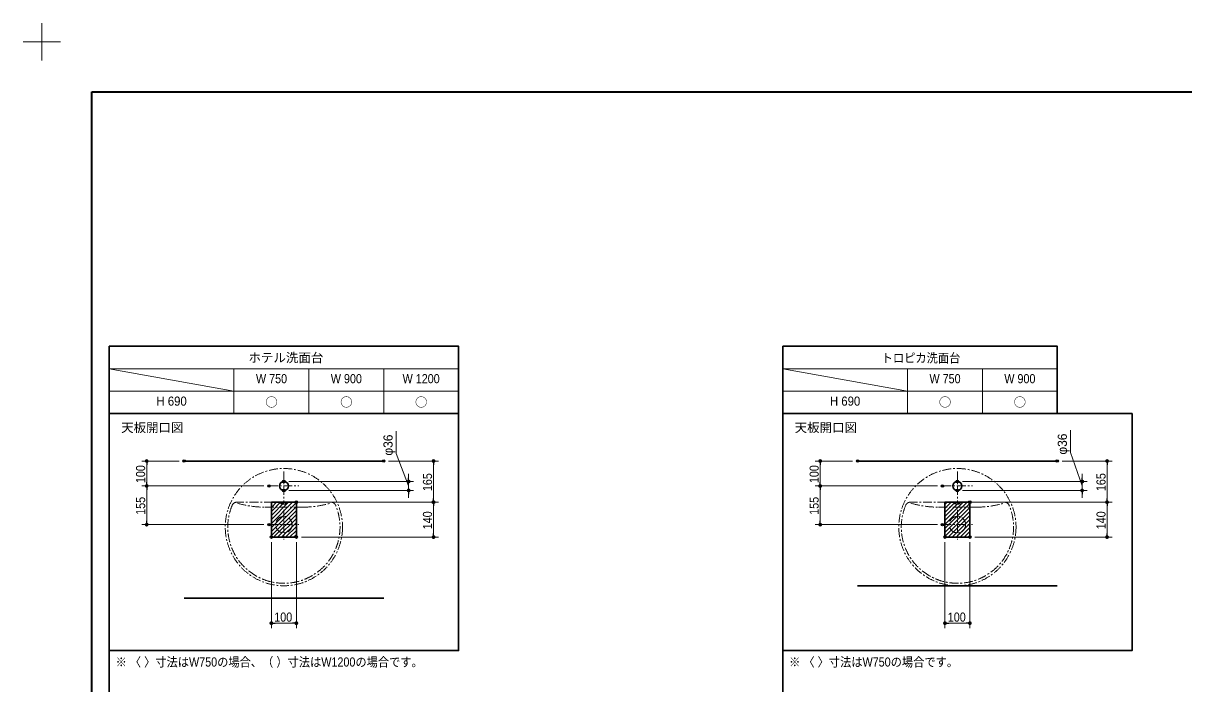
# Model space of a CAD drawing. Units: millimetres, scale not verified. Extents: x -6062 to 6062, y -3045 to 3045.
# Drawn here: x -6062 to -1410, y 397 to 3045 of the extents above; entities that cross this region are included whole.
import ezdxf
from ezdxf.enums import TextEntityAlignment as Align

# ---------------------------------------------------------------- set-up
doc = ezdxf.new("R2010")
doc.units = ezdxf.units.MM
doc.header["$LTSCALE"] = 20
doc.header["$PDMODE"] = 32
doc.header["$PDSIZE"] = 10
doc.linetypes.add('USER2', pattern=[2.91, 1.76, -0.4, 0.35, -0.4])
for name, color, linetype, lineweight in [('0-0_1図面枠', 7, 'Continuous', 20), ('0-2_2寸法-1', 7, 'Continuous', 15), ('0-3_0', 7, 'Continuous', 25), ('0-5_2寸法-2', 7, 'Continuous', 15), ('0-6_3一般', 7, 'Continuous', 15)]:
    doc.layers.add(name, color=color, linetype=linetype, lineweight=lineweight)
doc.layers.add('0-4_Defpoints', color=7, linetype='Continuous')
doc.styles.add('ＭＳ Ｐゴシック', font='')
doc.styles.get('ＭＳ Ｐゴシック').set_extended_font_data('MS PGothic')

# ---------------------------------------------------------------- blocks, each defined once
blk = doc.blocks.new('_Dot')
at = {"layer": '0-3_0'}
blk.add_line((-10, 0), (-20, 0), dxfattribs=at)
for points in [[(0, 0), (-10, 0), (-9.92, 1.25)], [(0, 0), (-9.92, -1.25), (-10, 0)], [(0, 0), (-9.92, 1.25), (-9.69, 2.49)], [(0, 0), (-9.69, -2.49), (-9.92, -1.25)], [(0, 0), (-9.69, 2.49), (-9.3, 3.68)], [(0, 0), (-9.3, -3.68), (-9.69, -2.49)], [(0, 0), (-9.3, 3.68), (-8.76, 4.82)], [(0, 0), (-8.76, -4.82), (-9.3, -3.68)], [(0, 0), (-8.76, 4.82), (-8.09, 5.88)], [(0, 0), (-8.09, -5.88), (-8.76, -4.82)], [(0, 0), (-8.09, 5.88), (-7.29, 6.85)], [(0, 0), (-7.29, -6.85), (-8.09, -5.88)], [(0, 0), (-7.29, 6.85), (-6.37, 7.71)], [(0, 0), (-6.37, -7.71), (-7.29, -6.85)], [(0, 0), (-6.37, 7.71), (-5.36, 8.44)], [(0, 0), (-5.36, -8.44), (-6.37, -7.71)], [(0, 0), (-5.36, 8.44), (-4.26, 9.05)], [(0, 0), (-4.26, -9.05), (-5.36, -8.44)], [(0, 0), (-4.26, 9.05), (-3.09, 9.51)], [(0, 0), (-3.09, -9.51), (-4.26, -9.05)], [(0, 0), (-3.09, 9.51), (-1.87, 9.82)], [(0, 0), (-1.87, -9.82), (-3.09, -9.51)], [(0, 0), (-1.87, 9.82), (-0.63, 9.98)], [(0, 0), (-0.63, -9.98), (-1.87, -9.82)], [(0, 0), (-0.63, 9.98), (0.63, 9.98)], [(0, 0), (0.63, -9.98), (-0.63, -9.98)], [(0, 0), (0.63, 9.98), (1.87, 9.82)], [(0, 0), (1.87, 9.82), (3.09, 9.51)], [(0, 0), (3.09, 9.51), (4.26, 9.05)], [(0, 0), (4.26, 9.05), (5.36, 8.44)], [(0, 0), (5.36, 8.44), (6.37, 7.71)], [(0, 0), (6.37, 7.71), (7.29, 6.85)], [(0, 0), (7.29, 6.85), (8.09, 5.88)], [(0, 0), (8.09, 5.88), (8.76, 4.82)], [(0, 0), (8.76, 4.82), (9.3, 3.68)], [(0, 0), (9.3, 3.68), (9.69, 2.49)], [(0, 0), (9.69, 2.49), (9.92, 1.25)], [(0, 0), (9.92, 1.25), (10, 0)], [(0, 0), (1.87, -9.82), (0.63, -9.98)], [(0, 0), (3.09, -9.51), (1.87, -9.82)], [(0, 0), (4.26, -9.05), (3.09, -9.51)], [(0, 0), (5.36, -8.44), (4.26, -9.05)], [(0, 0), (6.37, -7.71), (5.36, -8.44)], [(0, 0), (7.29, -6.85), (6.37, -7.71)], [(0, 0), (8.09, -5.88), (7.29, -6.85)], [(0, 0), (8.76, -4.82), (8.09, -5.88)], [(0, 0), (9.3, -3.68), (8.76, -4.82)], [(0, 0), (9.69, -2.49), (9.3, -3.68)], [(0, 0), (9.92, -1.25), (9.69, -2.49)], [(0, 0), (10, 0), (9.92, -1.25)]]:
    blk.add_solid(points, dxfattribs=at)
blk = doc.blocks.new('グループ')
at = {"layer": '0-0_1図面枠', "lineweight": 15}
for p, q in [((-84000, 57900), (-84000, 60900)), ((-85500, 59400), (-82500, 59400))]:
    blk.add_line(p, q, dxfattribs=at)
blk = doc.blocks.new('グループ-2')
at = {"layer": '0-0_1図面枠', "lineweight": 35}
blk.add_lwpolyline([(-80000, 55400), (80000, 55400), (80000, -55400), (-80000, -55400)], close=True, dxfattribs=at)

msp = doc.modelspace()

# ---------------------------------------------------------------- linework, layer by layer
at = {"layer": '0-0_1図面枠', "lineweight": 30}
for p, q in [((-5717.5, 1750), (-5717.5, -2420)), ((-3017.5, 1750), (-3017.5, -2420))]:
    msp.add_line(p, q, dxfattribs=at)
at = {"layer": '0-0_1図面枠', "lineweight": 15}
for p, q in [((-4317.5, 1660), (-5717.5, 1660)), ((-5717.5, 1660), (-5217.5, 1570)), ((-5217.5, 1480), (-5217.5, 1660)), ((-4917.5, 1480), (-4917.5, 1660)), ((-4617.5, 1480), (-4617.5, 1660)), ((-1917.5, 1660), (-3017.5, 1660)), ((-3017.5, 1660), (-2517.5, 1570)), ((-2517.5, 1480), (-2517.5, 1660)), ((-2217.5, 1480), (-2217.5, 1660)), ((-5717.5, 1570), (-4317.5, 1570)), ((-3017.5, 1570), (-1917.5, 1570))]:
    msp.add_line(p, q, dxfattribs=at)
at = {"layer": '0-0_1図面枠', "lineweight": 30}
for points in [[(-5717.5, 1750), (-4317.5, 1750), (-4317.5, 1480), (-5717.5, 1480)], [(-3017.5, 1750), (-1917.5, 1750), (-1917.5, 1480), (-3017.5, 1480)], [(-5717.5, 1480), (-4317.5, 1480), (-4317.5, 530), (-5717.5, 530)], [(-3017.5, 1480), (-1617.5, 1480), (-1617.5, 530), (-3017.5, 530)]]:
    msp.add_lwpolyline(points, close=True, dxfattribs=at)
at = {"layer": '0-2_2寸法-1'}
for p, q in [((-5437.5, 1290), (-5587.5, 1290)), ((-5567.5, 1274.99), (-5567.5, 1205.01)), ((-4597.5, 1290), (-4397.5, 1290)), ((-4417.5, 1274.99), (-4417.5, 1140.01)), ((-2737.5, 1290), (-2887.5, 1290)), ((-2867.5, 1274.99), (-2867.5, 1205.01)), ((-1897.5, 1290), (-1697.5, 1290)), ((-1717.5, 1274.99), (-1717.5, 1140.01)), ((-5097.5, 1190), (-5587.5, 1190)), ((-5097.5, 1190), (-5587.5, 1190)), ((-5567.5, 1050.01), (-5567.5, 1174.99)), ((-2397.5, 1190), (-2887.5, 1190)), ((-2397.5, 1190), (-2887.5, 1190)), ((-2867.5, 1050.01), (-2867.5, 1174.99)), ((-4947.5, 1125), (-4397.5, 1125)), ((-4947.5, 1125), (-4397.5, 1125)), ((-2247.5, 1125), (-1697.5, 1125)), ((-2247.5, 1125), (-1697.5, 1125)), ((-4417.5, 1000.01), (-4417.5, 1109.99)), ((-1717.5, 1000.01), (-1717.5, 1109.99)), ((-5097.5, 1035), (-5587.5, 1035)), ((-2397.5, 1035), (-2887.5, 1035)), ((-4947.5, 985), (-4397.5, 985)), ((-2247.5, 985), (-1697.5, 985)), ((-5067.5, 965), (-5067.5, 620)), ((-4967.5, 965), (-4967.5, 620)), ((-2367.5, 965), (-2367.5, 620)), ((-2267.5, 965), (-2267.5, 620)), ((-4982.51, 640), (-5052.49, 640)), ((-2282.51, 640), (-2352.49, 640))]:
    msp.add_line(p, q, dxfattribs=at)
at = {"layer": '0-4_Defpoints'}
for p in [(-5417.5, 1290), (-4617.5, 1290), (-2717.5, 1290), (-1917.5, 1290), (-5017.5, 1208), (-4517.5, 1208), (-2317.5, 1208), (-1817.5, 1208), (-5567.5, 1190), (-5077.5, 1190), (-5017.5, 1172), (-2867.5, 1190), (-2377.5, 1190), (-2317.5, 1172), (-4967.5, 1125), (-4417.5, 1125), (-2267.5, 1125), (-1717.5, 1125), (-5077.5, 1035), (-2377.5, 1035), (-5067.5, 985), (-4967.5, 985), (-2367.5, 985), (-2267.5, 985), (-5067.5, 640), (-2367.5, 640)]:
    msp.add_point(p, dxfattribs=at)
at = {"layer": '0-5_2寸法-2'}
for p, q in [((-4517.5, 1223.01), (-4517.5, 1238.01)), ((-1817.5, 1223.01), (-1817.5, 1238.01)), ((-4997.5, 1208), (-4497.5, 1208)), ((-4997.5, 1172), (-4497.5, 1172)), ((-4517.5, 1172), (-4517.5, 1208)), ((-4517.5, 1172), (-4517.5, 1208)), ((-2297.5, 1208), (-1797.5, 1208)), ((-2297.5, 1172), (-1797.5, 1172)), ((-1817.5, 1172), (-1817.5, 1208)), ((-1817.5, 1172), (-1817.5, 1208)), ((-4517.5, 1156.99), (-4517.5, 1141.99)), ((-1817.5, 1156.99), (-1817.5, 1141.99))]:
    msp.add_line(p, q, dxfattribs=at)
for points in [[(-4517.5, 1190), (-4567.51, 1319.61), (-4567.51, 1409.33)], [(-1817.5, 1190), (-1864.57, 1323.6), (-1864.57, 1413.32)]]:
    msp.add_lwpolyline(points, dxfattribs=at)
at = {"layer": '0-6_3一般', "lineweight": 30}
for p, q in [((-5417.5, 1290), (-4617.5, 1290)), ((-2717.5, 1290), (-1917.5, 1290)), ((-2717.5, 790), (-1917.5, 790)), ((-5417.5, 740), (-4617.5, 740))]:
    msp.add_line(p, q, dxfattribs=at)
at = {"layer": '0-6_3一般', "linetype": 'USER2'}
for p, q in [((-5017.5, 1248), (-5017.5, 1128)), ((-2317.5, 1248), (-2317.5, 1128)), ((-5077.5, 1190), (-4957.5, 1190)), ((-2377.5, 1190), (-2257.5, 1190)), ((-4828.75, 1125), (-5206.25, 1125)), ((-2128.75, 1125), (-2506.25, 1125)), ((-4941.91, 1105), (-5093.09, 1105)), ((-5017.5, 1095), (-5017.5, 975)), ((-2241.91, 1105), (-2393.09, 1105)), ((-2317.5, 1095), (-2317.5, 975)), ((-5077.5, 1035), (-4957.5, 1035)), ((-2377.5, 1035), (-2257.5, 1035))]:
    msp.add_line(p, q, dxfattribs=at)
at = {"layer": '0-6_3一般'}
for p, q in [((-5067.5, 1120), (-5062.5, 1125)), ((-5067.5, 1104), (-5046.5, 1125)), ((-5067.5, 1088), (-5030.5, 1125)), ((-5067.5, 1072), (-5014.5, 1125)), ((-5067.5, 1056), (-4998.5, 1125)), ((-5067.5, 1040), (-4982.5, 1125)), ((-5067.5, 1024), (-4967.5, 1124)), ((-2367.5, 1116), (-2358.5, 1125)), ((-2367.5, 1100), (-2342.5, 1125)), ((-2367.5, 1084), (-2326.5, 1125)), ((-2367.5, 1068), (-2310.5, 1125)), ((-2367.5, 1052), (-2294.5, 1125)), ((-2367.5, 1036), (-2278.5, 1125)), ((-2367.5, 1020), (-2267.5, 1120)), ((-5067.5, 1008), (-4967.5, 1108)), ((-5067.5, 992), (-4967.5, 1092)), ((-5058.5, 985), (-4967.5, 1076)), ((-2367.5, 1004), (-2267.5, 1104)), ((-2367.5, 988), (-2267.5, 1088)), ((-2354.5, 985), (-2267.5, 1072)), ((-5042.5, 985), (-4967.5, 1060)), ((-5026.5, 985), (-4967.5, 1044)), ((-5010.5, 985), (-4967.5, 1028)), ((-2338.5, 985), (-2267.5, 1056)), ((-2322.5, 985), (-2267.5, 1040)), ((-2306.5, 985), (-2267.5, 1024)), ((-4994.5, 985), (-4967.5, 1012)), ((-4978.5, 985), (-4967.5, 996)), ((-2290.5, 985), (-2267.5, 1008)), ((-2274.5, 985), (-2267.5, 992))]:
    msp.add_line(p, q, dxfattribs=at)
at = {"layer": '0-6_3一般', "lineweight": 30}
for points in [[(-5067.5, 1125), (-4967.5, 1125), (-4967.5, 985), (-5067.5, 985)], [(-2367.5, 1125), (-2267.5, 1125), (-2267.5, 985), (-2367.5, 985)]]:
    msp.add_lwpolyline(points, close=True, dxfattribs=at)
at = {"layer": '0-6_3一般', "linetype": 'USER2'}
for centre, radius in [((-5017.5, 1025), 235), ((-2317.5, 1025), 235), ((-5017.5, 1035), 33), ((-2317.5, 1035), 33)]:
    msp.add_circle(centre, radius, dxfattribs=at)
at = {"layer": '0-6_3一般', "lineweight": 30}
for centre in [(-5017.5, 1190), (-2317.5, 1190)]:
    msp.add_circle(centre, 18, dxfattribs=at)
at = {"layer": '0-6_3一般', "linetype": 'USER2'}
for centre, radius, start, end in [((-5206.25, 1105), 20, 90, 157.03032), ((-5093.01, 1505), 400, 253.94747, 269.98748), ((-4941.99, 1505), 400, 270.01252, 286.05253), ((-4828.75, 1105), 20, 22.96968, 90), ((-2506.25, 1105), 20, 90, 157.03032), ((-2393.01, 1505), 400, 253.94747, 269.98748), ((-2241.99, 1505), 400, 270.01252, 286.05253), ((-2128.75, 1105), 20, 22.96968, 90), ((-5017.5, 1025), 225, 157.03032, 232.34344), ((-5017.5, 1025), 225, 307.65656, 22.96968), ((-2317.5, 1025), 225, 157.03032, 232.34344), ((-2317.5, 1025), 225, 307.65656, 22.96968), ((-5017.5, 1025), 225, 232.34344, 307.65656), ((-2317.5, 1025), 225, 232.34344, 307.65656)]:
    msp.add_arc(centre, radius, start, end, dxfattribs=at)
for centre in [(-5017.5, 1120), (-2317.5, 1120)]:
    msp.add_ellipse(centre, major_axis=(12.5, 0), ratio=0.2, dxfattribs=at)

# ---------------------------------------------------------------- block references
at = {"layer": '0-0_1図面枠', "xscale": 0.05, "yscale": 0.05}
msp.add_blockref('グループ-2', (-1787.5, 0), dxfattribs=at)
at = {"layer": '0-2_2寸法-1', "xscale": 0.7503418, "yscale": 0.7503418}
for p, rotation in [((-5567.5, 1290), 90), ((-4417.5, 1290), 90), ((-2867.5, 1290), 90), ((-1717.5, 1290), 90), ((-5567.5, 1190), 270), ((-5567.5, 1190), 90), ((-2867.5, 1190), 270), ((-2867.5, 1190), 90), ((-4417.5, 1125), 270), ((-4417.5, 1125), 90), ((-1717.5, 1125), 270), ((-1717.5, 1125), 90), ((-5567.5, 1035), 270), ((-2867.5, 1035), 270), ((-4417.5, 985), 270), ((-1717.5, 985), 270), ((-5067.5, 640), 180), ((-2367.5, 640), 180)]:
    msp.add_blockref('_Dot', p, dxfattribs=dict(at, rotation=rotation))
for p in [(-4967.5, 640), (-2267.5, 640)]:
    msp.add_blockref('_Dot', p, dxfattribs=at)
at = {"layer": '0-4_Defpoints', "xscale": 0.05, "yscale": 0.05}
msp.add_blockref('グループ', (-1787.5, 0), dxfattribs=at)
at = {"layer": '0-5_2寸法-2', "xscale": 0.7503418, "yscale": 0.7503418}
for p, rotation in [((-4517.5, 1208), 270), ((-1817.5, 1208), 270), ((-4517.5, 1172), 90), ((-1817.5, 1172), 90)]:
    msp.add_blockref('_Dot', p, dxfattribs=dict(at, rotation=rotation))

# ---------------------------------------------------------------- texts
at = {"layer": '0-0_1図面枠', "style": 'ＭＳ Ｐゴシック'}
for s, height, p in [('ホテル洗面台', 36.69, (-5159.45, 1675.01)), ('○', 36.66, (-5092.09, 1496.74)), ('○', 36.66, (-4792.09, 1496.74)), ('○', 36.66, (-4492.09, 1496.74)), ('○', 36.66, (-2392.09, 1496.74)), ('○', 36.66, (-2092.09, 1496.74)), ('天板開口図', 36.66, (-5670, 1394.84)), ('天板開口図', 36.66, (-2970, 1394.84))]:
    msp.add_text(s, height=height, dxfattribs=at).set_placement(p, align=Align.BOTTOM_LEFT)
for s, height, width, p in [('トロピカ洗面台', 36.69, 0.9, (-2621.09, 1673.86)), ('W 750', 36.66, 0.9, (-5129.45, 1590.79)), ('W 900', 36.66, 0.9, (-4829.45, 1590.79)), ('W 1200', 36.69, 0.9, (-4541.75, 1590.79)), ('W 750', 36.66, 0.9, (-2429.45, 1590.79)), ('W 900', 36.66, 0.9, (-2129.45, 1590.79)), ('H 690', 36.66, 0.95, (-5528.49, 1500.79)), ('H 690', 36.66, 0.95, (-2828.49, 1500.79)), ('※ 〈 〉寸法はW750の場合、（ ）寸法はW1200の場合です。', 36.69, 0.9, (-5692.1, 455.01)), ('※ 〈 〉寸法はW750の場合です。', 36.69, 0.9, (-2992.1, 455.01))]:
    msp.add_text(s, height=height, dxfattribs=dict(at, width=width)).set_placement(p, align=Align.BOTTOM_LEFT)
at = {"layer": '0-2_2寸法-1', "style": 'ＭＳ Ｐゴシック', "width": 0.9}
for s, p in [('100', (-5562.54, 1201.39)), ('100', (-2862.54, 1201.39)), ('165', (-4412.54, 1169.28)), ('165', (-1712.54, 1169.28)), ('155', (-5562.54, 1074.28)), ('155', (-2862.54, 1074.28)), ('140', (-4412.54, 1016.39)), ('140', (-1712.54, 1016.39))]:
    msp.add_text(s, height=36.66, rotation=90, dxfattribs=at).set_placement(p, align=Align.BOTTOM_LEFT)
for p in [(-5056.11, 635.04), (-2356.11, 635.04)]:
    msp.add_text('100', height=36.66, dxfattribs=at).set_placement(p, align=Align.BOTTOM_LEFT)
at = {"layer": '0-5_2寸法-2', "style": 'ＭＳ Ｐゴシック'}
for p in [(-1867.68, 1315.64), (-4570.63, 1311.65)]:
    msp.add_text('φ36', height=36.66, rotation=90, dxfattribs=at).set_placement(p, align=Align.BOTTOM_LEFT)

doc.saveas('drawing.dxf')
